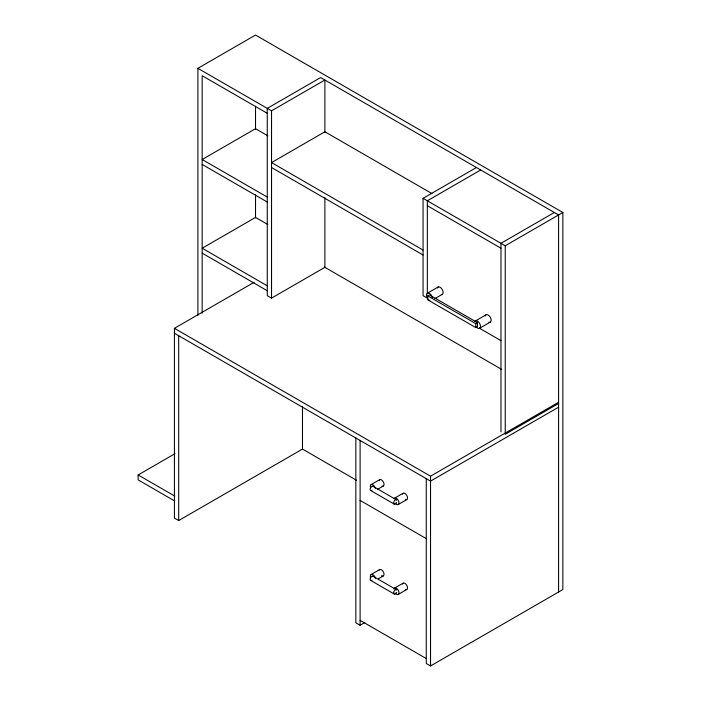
<?xml version="1.0" encoding="UTF-8"?>
<svg xmlns="http://www.w3.org/2000/svg" width="701" height="701" viewBox="0 0 701 701"><rect width="100%" height="100%" fill="white"/><g stroke="black" fill="none" stroke-linecap="round" stroke-linejoin="round"><path stroke-width="1.05" d="M197.901 315.327L197.901 68.321L255.523 35.05L562.859 212.491L562.859 589.55L430.537 665.95L426.269 663.488L426.269 478.652M197.901 68.321L271.532 110.828L324.887 80.028L324.887 132.296M356.476 480.255L302.481 449.078L178.694 520.545L174.418 518.083L174.418 328.322L254.104 282.319M427.338 298.127L423.062 295.664L423.062 198.322L476.426 167.513M480.693 169.975L427.338 200.784L427.338 293.78M558.592 592.021L558.592 214.953L320.62 77.566L267.265 108.366L267.265 295.664L271.532 298.127L324.887 267.326L324.887 197.629M554.325 212.491L500.97 243.291L500.97 431.825M423.062 198.322L505.237 245.762L562.859 212.491M427.557 293.141L438.23 286.981M427.759 295.91L429.468 294.928L477.486 322.653L477.486 326.596L475.786 327.577L427.759 299.853L427.759 295.91L475.786 323.634L477.486 322.653M434.935 298.6L442.051 294.49M174.759 501.031L138.141 479.887L138.141 474.954L175.057 453.643M475.366 320.97L486.03 314.81M479.615 328.27L490.288 322.11M371.083 484.628L379.618 479.703M377.585 489.324L383.281 486.038M174.418 328.322L430.537 476.189L558.592 402.251M394.558 498.183L403.093 493.259M558.592 403.487L505.237 434.287L505.237 245.762M558.592 407.185L430.537 481.114L174.418 333.247M398.221 504.518L406.755 499.594M371.083 574.531L379.618 569.606M378.531 578.675L383.281 575.942M394.558 588.086L403.093 583.153M398.221 594.422L406.755 589.497M355.836 437.985L355.836 622.821L360.104 625.283L364.827 622.558M431.912 193.564L324.887 131.779L271.532 162.588L423.062 250.073M267.265 113.299L202.168 75.717L202.168 313.224M427.338 205.708L500.97 248.224M267.791 135.784L255.523 128.704L202.168 159.504L267.265 197.086M271.532 167.513L423.062 254.998M202.168 164.437L267.265 202.019M479.256 328.103L500.97 340.642M267.791 224.504L255.523 217.424L202.168 248.224L267.265 285.806M324.3 266.985L501.679 369.392M202.168 253.157L267.265 290.74M372.932 486.266L396.407 499.822M370.759 490.56L394.234 504.115M360.104 500.418L426.269 538.622M372.932 576.169L396.407 589.725M370.759 580.463L394.234 594.019M138.141 474.954L174.759 496.098M360.104 620.359L426.269 658.554M475.786 323.634L475.786 327.577M430.537 476.189L430.537 665.95M360.104 440.456L360.104 625.283M302.481 406.422L302.481 449.078M271.532 110.828L271.532 298.127M255.523 106.201L255.523 129.186M255.523 194.86L255.523 217.845M178.694 335.718L178.694 520.545M437.336 287.927A4.224 2.436 60 0 1 442.165 289.373A4.224 2.436 60 0 1 441.393 294.595M485.267 315.923A4.224 2.436 60 0 1 490.262 317.211A4.224 2.436 60 0 1 488.956 322.25M429.976 300.589A4.224 2.436 60 0 1 428.434 299.537M427.75 298.722A4.224 2.436 60 0 1 427.873 293.062A4.224 2.436 60 0 1 432.412 298.013M474.892 321.417A4.224 2.436 60 0 1 478.967 322.469A4.224 2.436 60 0 1 480.089 327.823A4.224 2.436 60 0 1 476.014 326.771M396.635 502.468A2.418 1.393 -60 0 1 394.12 504.063A2.418 1.393 -60 0 1 394.207 501.11A2.418 1.393 -60 0 1 396.713 500.023M372.003 490.288A2.418 1.393 -60 0 1 370.286 488.492A2.418 1.393 -60 0 1 373.23 486.468M378.952 480.658A3.663 2.112 60 0 1 383.281 481.815A3.663 2.112 60 0 1 382.115 486.143M370.671 488.001A3.663 2.112 60 0 1 371.916 484.47A3.663 2.112 60 0 1 375.412 488.466M402.427 494.205A3.663 2.112 60 0 1 406.755 495.37A3.663 2.112 60 0 1 405.59 499.699M394.146 498.569A3.663 2.112 60 0 1 397.677 499.515A3.663 2.112 60 0 1 398.624 504.142A3.663 2.112 60 0 1 395.092 503.195M396.635 592.363A2.418 1.393 -60 0 1 394.12 593.966A2.418 1.393 -60 0 1 394.207 591.013A2.418 1.393 -60 0 1 396.713 589.927M372.003 580.183A2.418 1.393 -60 0 1 370.286 578.395A2.418 1.393 -60 0 1 373.23 576.371M379.206 569.983A3.663 2.112 60 0 1 383.684 572.568A3.663 2.112 60 0 1 381.449 575.758M370.671 577.904A3.663 2.112 60 0 1 371.916 574.373A3.663 2.112 60 0 1 375.412 578.369M402.427 584.108A3.663 2.112 60 0 1 406.755 585.274A3.663 2.112 60 0 1 405.59 589.602M393.892 589.042A3.663 2.112 60 0 1 397.274 588.963A3.663 2.112 60 0 1 398.729 593.87A3.663 2.112 60 0 1 395.092 593.099"/></g></svg>
